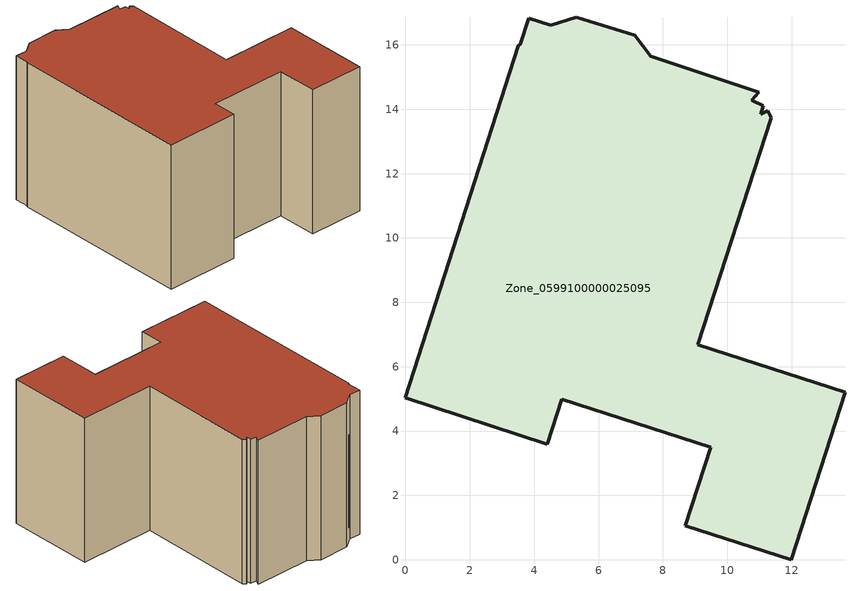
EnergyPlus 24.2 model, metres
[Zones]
Zone_0599100000025095
 floor ground (C_G): 13.66,5.21 11.99,0 8.69,1.06 9.48,3.5 4.86,4.99 4.41,3.59 0,5.03 3.5,15.98 3.57,16.01 3.83,16.82 4.52,16.61 5.31,16.86 7.12,16.3 7.62,15.64 10.98,14.52 10.77,14.28 11.12,14.12 11.04,13.85 11.27,13.95 11.37,13.74 9.09,6.68 z0
 wall outside (C_F): 7.62,15.64 7.12,16.3 5.31,16.86 4.52,16.61 3.83,16.82 3.57,16.01 3.5,15.98 0,5.03 4.41,3.59 4.86,4.99 9.48,3.5 8.69,1.06 11.99,0 13.66,5.21 9.09,6.68 11.37,13.74 11.27,13.95 11.04,13.85 11.12,14.12 10.77,14.28 10.98,14.52 7.62,15.64 z0:9.25
 roof outside (C_R): 10.98,14.52 7.62,15.64 7.12,16.3 5.31,16.86 4.52,16.61 3.83,16.82 3.57,16.01 3.5,15.98 0,5.03 4.41,3.59 4.86,4.99 9.48,3.5 8.69,1.06 11.99,0 13.66,5.21 9.09,6.68 11.37,13.74 11.27,13.95 11.04,13.85 11.12,14.12 10.77,14.28 z9.25
[BUILDING]
Pand.0599100000025095: North Axis=0; Terrain=City; Loads Convergence Tolerance Value=0.04; Temperature Convergence Tolerance Value=0.4; Solar Distribution=FullExterior; Maximum Number of Warmup Days=25; Minimum Number of Warmup Days=1
[Site:Location]
Rotterdam.The.Hague.AP_ZH_NLD Design_Conditions: Latitude=51.96; Longitude=4.45; Time Zone=1; Elevation=-4.5
[SITE:GROUNDTEMPERATURE:BUILDINGSURFACE]
18, 18, 18, 18, 18, 18, 18, 18, 18, 18, 18, 18
[MATERIAL] Thermal Absorptance=0.9; Solar Absorptance=0.7; Visible Absorptance=0.7
Name | Roughness | Thickness | Conductivity | Density | Specific Heat
G.D.1965 | MediumSmooth | 0.15 | 1 | 540 | 1210
F.D.1965 | Rough | 0.3 | 0.857143 | 1920 | 840
R.D.1965 | MediumRough | 0.2 | 0.08 | 1500 | 1000
[CONSTRUCTION]
C_G: G.D.1965
C_F: F.D.1965
C_R: R.D.1965
[ZONE]
Zone_0599100000025095: Type=1; Multiplier=1; Ceiling Height=Autocalculate; Volume=Autocalculate; Floor Area=autocalculate; Part of Total Floor Area=Yes
[ZONEINFILTRATION:DESIGNFLOWRATE]
Infil_Zone_0599100000025095: Zone or ZoneList or Space or SpaceList=Zone_0599100000025095; Schedule=AlwaysOn; Design Flow Rate Calculation Method=Flow/Area; Flow Rate per Floor Area=0.0042; Constant Term Coefficient=1; Temperature Term Coefficient=0; Velocity Term Coefficient=0; Velocity Squared Term Coefficient=0
[HVACTEMPLATE:ZONE:IDEALLOADSAIRSYSTEM]
Zone_0599100000025095: Maximum Heating Supply Air Temperature=50; Minimum Cooling Supply Air Temperature=13; Maximum Heating Supply Air Humidity Ratio=0.0156; Minimum Cooling Supply Air Humidity Ratio=0.0077; Heating Limit=NoLimit; Cooling Limit=NoLimit; Dehumidification Control Type=ConstantSensibleHeatRatio; Cooling Sensible Heat Ratio=0.7; Dehumidification Setpoint=60; Humidification Control Type=None; Humidification Setpoint=30; Outdoor Air Method=None; Outdoor Air Flow Rate per Person=0.00944; Outdoor Air Flow Rate per Zone Floor Area=0; Outdoor Air Flow Rate per Zone=0; Demand Controlled Ventilation Type=None; Outdoor Air Economizer Type=NoEconomizer; Heat Recovery Type=None; Sensible Heat Recovery Effectiveness=0.7; Latent Heat Recovery Effectiveness=0.65
[ZONECONTROL:THERMOSTAT]
ThermostatControl_Zone_0599100000025095: Zone or ZoneList=Zone_0599100000025095; Control Type Schedule=DualSetpointControlType; Control 1=Thermostat_Zone_0599100000025095; Temperature Difference Between Cutout And Setpoint=0
[THERMOSTATSETPOINT:DUALSETPOINT]
Thermostat_Zone_0599100000025095: Heating Setpoint Temperature Schedule=HeatingSetpoint_Zone_0599100000025095; Cooling Setpoint Temperature Schedule=CoolingSetpoint_Zone_0599100000025095
[SCHEDULE:COMPACT]
HeatingSetpoint_Zone_0599100000025095: Through: 12/31, For: AllDays, Until: 24:00, 21
CoolingSetpoint_Zone_0599100000025095: Through: 12/31, For: AllDays, Until: 24:00, 24
DualSetpointControlType: Through: 12/31, For: AllDays, Until: 24:00, 4
AlwaysOn: Through: 12/31, For: AllDays, Until: 24:00, 1
